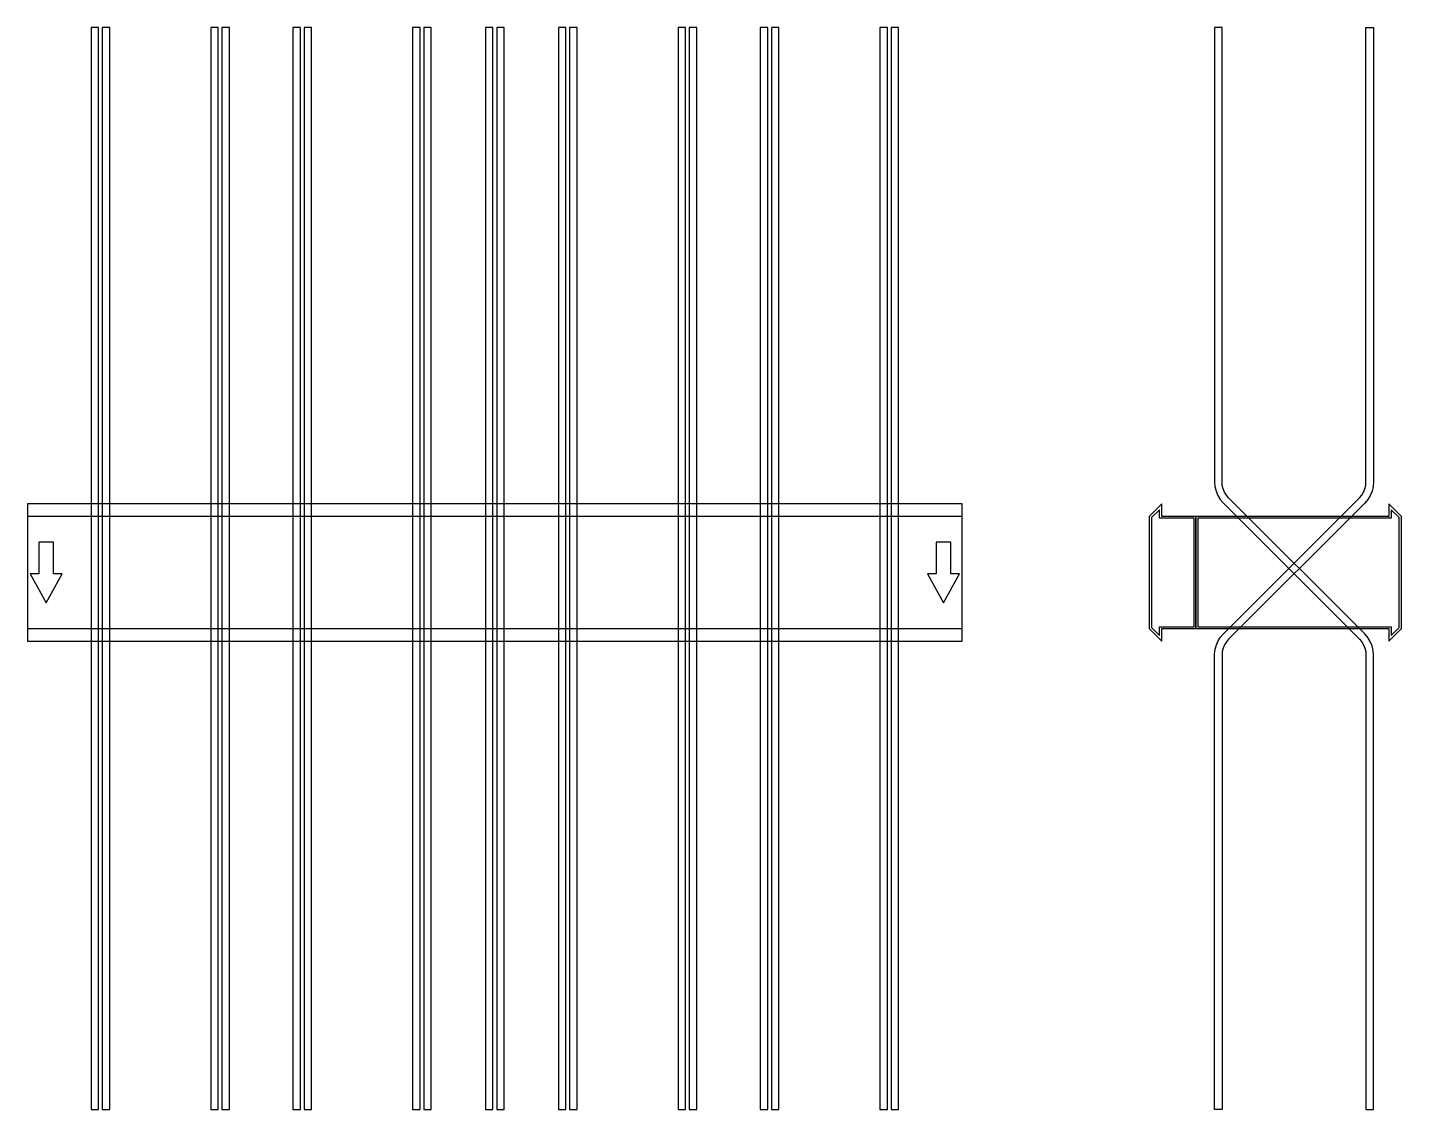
# Model space of a CAD drawing. Extents: x 0 to 1470, y -575 to 583.
import ezdxf

# ---------------------------------------------------------------- set-up
doc = ezdxf.new("R2010")
doc.units = 0
doc.layers.add('Halfen', color=7, linetype='CONTINUOUS')

msp = doc.modelspace()

# ---------------------------------------------------------------- linework, layer by layer
at = {"layer": 'Halfen', "color": 7}
for points in [[(76, -574.569), (76, 583.197), (68, 583.197), (68, -574.569)], [(88, -574.569), (88, 583.197), (80, 583.197), (80, -574.569)], [(204, -574.569), (204, 583.197), (196, 583.197), (196, -574.569)], [(216, -574.569), (216, 583.197), (208, 583.197), (208, -574.569)], [(292, -574.569), (292, 583.197), (284, 583.197), (284, -574.569)], [(304, -574.569), (304, 583.197), (296, 583.197), (296, -574.569)], [(420, -574.569), (420, 583.197), (412, 583.197), (412, -574.569)], [(432, -574.569), (432, 583.197), (424, 583.197), (424, -574.569)], [(498, -574.569), (498, 583.197), (490, 583.197), (490, -574.569)], [(510, -574.569), (510, 583.197), (502, 583.197), (502, -574.569)], [(576, -574.569), (576, 583.197), (568, 583.197), (568, -574.569)], [(588, -574.569), (588, 583.197), (580, 583.197), (580, -574.569)], [(704, -574.569), (704, 583.197), (696, 583.197), (696, -574.569)], [(716, -574.569), (716, 583.197), (708, 583.197), (708, -574.569)], [(792, -574.569), (792, 583.197), (784, 583.197), (784, -574.569)], [(804, -574.569), (804, 583.197), (796, 583.197), (796, -574.569)], [(920, -574.569), (920, 583.197), (912, 583.197), (912, -574.569)], [(932, -574.569), (932, 583.197), (924, 583.197), (924, -574.569)], [(1440, -574.569), (1440, -88.284), (1439.606, -83.278), (1438.434, -78.396), (1436.512, -73.757), (1433.889, -69.475), (1430.627, -65.657), (1285.029, 79.941), (1282.584, 82.805), (1280.616, 86.016), (1279.175, 89.495), (1278.295, 93.157), (1278, 96.912), (1278, 583.197), (1270, 583.197), (1270, 96.912), (1270.394, 91.906), (1271.566, 87.023), (1273.488, 82.384), (1276.111, 78.103), (1279.373, 74.284), (1424.971, -71.314), (1427.416, -74.177), (1429.384, -77.388), (1430.825, -80.868), (1431.705, -84.53), (1432, -88.284), (1432, -574.569)], [(1270, -574.569), (1270, -88.284), (1270.394, -83.278), (1271.566, -78.396), (1273.488, -73.757), (1276.111, -69.475), (1279.373, -65.657), (1424.971, 79.941), (1427.416, 82.805), (1429.384, 86.016), (1430.825, 89.495), (1431.705, 93.157), (1432, 96.912), (1432, 583.197), (1440, 583.197), (1440, 96.912), (1439.606, 91.906), (1438.434, 87.023), (1436.512, 82.384), (1433.889, 78.103), (1430.627, 74.284), (1285.029, -71.314), (1282.584, -74.177), (1280.616, -77.388), (1279.175, -80.868), (1278.295, -84.53), (1278, -88.284), (1278, -574.569)], [(0, -73.5), (1000, -73.5), (1000, 73.5), (0, 73.5)], [(1250, -60), (1250, 60), (1213.5, 60), (1213.5, 73.5), (1200, 60), (1200, -60), (1213.5, -73.5), (1213.5, -60)], [(1470, -60), (1470, 60), (1456.5, 73.5), (1456.5, 60), (1250, 60), (1250, -60), (1456.5, -60), (1456.5, -73.5)], [(0, -60), (1000, -60), (1000, 60), (0, 60)], [(1248, -58), (1248, 58), (1211, 58), (1211, 67.25), (1202.5, 58.75), (1202.5, -58.75), (1211, -67.25), (1211, -58)], [(1467.5, -58.75), (1467.5, 58.75), (1459, 67.25), (1459, 58), (1252, 58), (1252, -58), (1459, -58), (1459, -67.25)], [(20, -32.5), (37, -1.5), (28, -1.5), (28, 32.5), (12, 32.5), (12, -1.5), (3, -1.5)], [(980, -32.5), (997, -1.5), (988, -1.5), (988, 32.5), (972, 32.5), (972, -1.5), (963, -1.5)]]:
    msp.add_lwpolyline(points, close=True, dxfattribs=at)

doc.saveas('drawing.dxf')
